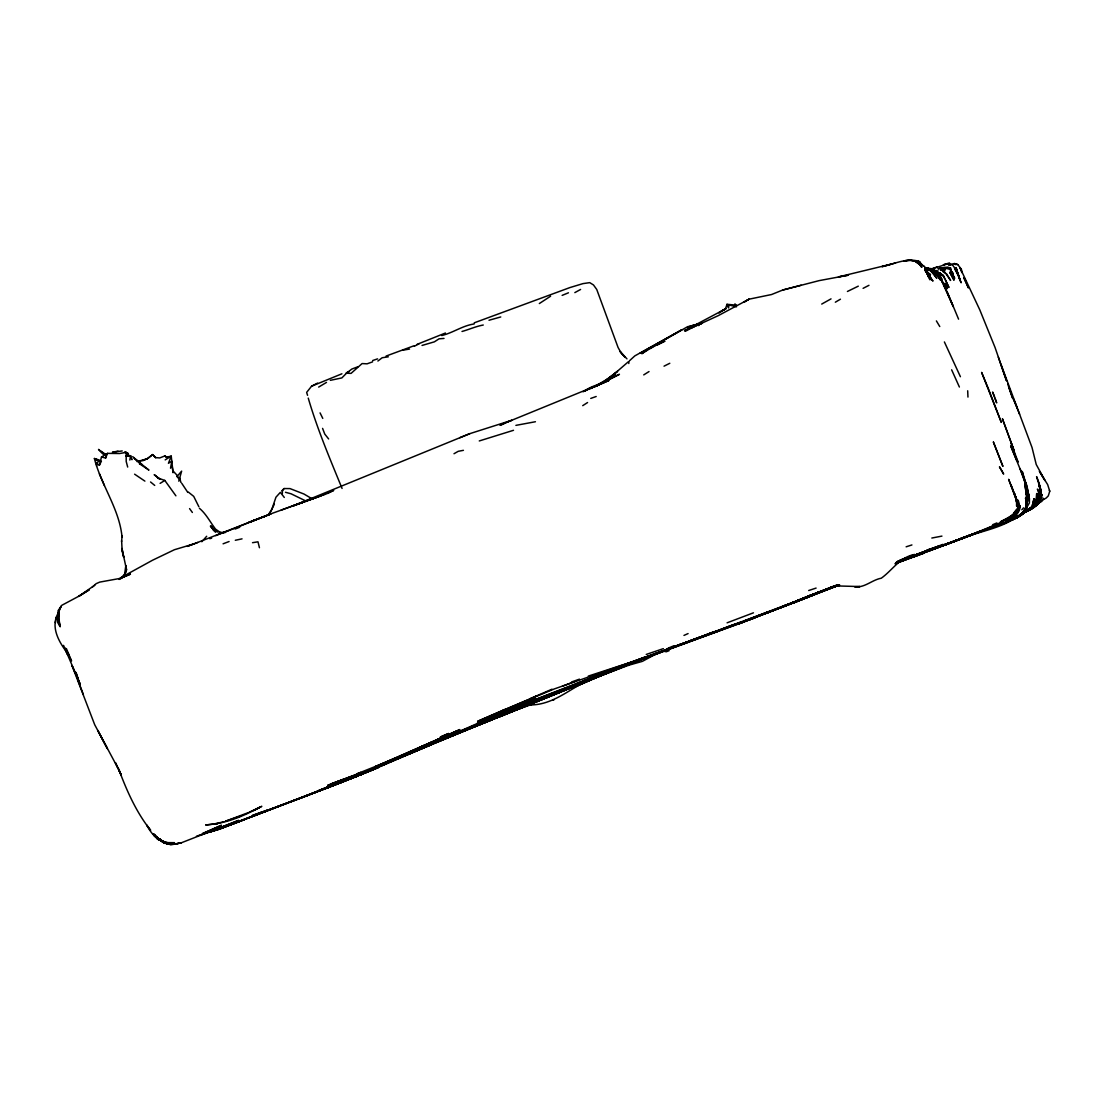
<?xml version="1.0" encoding="UTF-8"?>
<svg xmlns="http://www.w3.org/2000/svg" width="1105" height="1105" viewBox="0 0 1105 1105"><rect width="100%" height="100%" fill="white"/><g stroke="black" fill="none" stroke-linecap="round" stroke-linejoin="round"><path stroke-width="1.5" d="M1026.034 502.126L1026.048 499.363M1019.059 507.596L1018.064 511.228L1018.561 505.924L1018.064 511.228L1013.768 515.786L1006.683 519.709L1014.901 514.806M58.924 611.839C49.186 627.074 59.698 643.455 69.311 655.541L65.14 648.29M1016.641 460.219L1010.661 445.812L1026.504 484.791L1029.418 499.059L1029.377 502.927L1026.462 508.093M1026.144 507.029L1026.904 496.49L1026.78 504.543L1026.904 496.49L1024.818 484.183L1026.504 495.606L1025.923 491.062M1015.315 512.458L1007.926 518.3L1000.315 521.919L1012.014 515.51L1017.843 510.054L1017.581 501.739L1008.63 479.308L1017.829 504.101L1017.981 511.325L1018.133 503.908L1018.534 510.027M1037.623 494.681L1037.512 500.772L1037.567 497.913C1035.647 504.322 1031.6 510.289 1024.736 511.988C1036.739 508.88 1044.708 497.153 1039.211 485.164L1040.993 497.858L1039.253 501.297L1034.404 506.629L1024.515 512.057L1032.415 508.051L1038.106 503.327L1039.902 495.841L1037.415 489.073C1043.12 498.314 1037.595 507.789 1027.788 510.317C1035.965 507.789 1042.208 500.662 1039.833 491.891L1040.468 498.479L1039.253 501.297L1040.772 494.695L1040.993 497.858L1040.634 489.695L1036.573 476.642C1040.634 486.214 1045.565 501.56 1033.12 507.278L1035.288 505.538M121.578 541.588L122.116 535.773L122.033 537.071C119.478 509.101 101.232 485.454 94.395 458.506L99.298 460.039M121.619 540.718L122.185 551.436L123.705 557.224L121.978 548.494L126.384 569.158M1026.78 504.543L1026.877 498.106L1025.371 509.737L1026.918 506.877L1025.744 509.474M282.314 493.493L282.466 490.717L284.04 488.548L289.993 488.59L303.944 494.018L312.646 499.129M1017.843 510.054L1017.94 504.557L1016.158 498.369L1018.492 509.529L1018.34 506.007M1025.91 508.328L1026.117 505.22L1025.288 510.855L1020.771 515.137L1023.492 513.632L1024.031 509.806M58.344 618.786L58.786 613.054L58.109 614.822L59.256 612.073M96.577 466.172L97.019 463.492L99.353 465.26L101.508 456.973L107.503 453.368L119.506 453.52L126.177 452.415L128.346 453.616L124.464 452.194L126.177 452.415L126.205 461.476L127.683 467.056M1027.622 501.711L1028.147 495.178L1026.269 508.176M628.773 363.504L628.952 361.335M101.508 456.973L105.624 458.064L105.887 455.108M918.117 262.507L921.708 267.203L918.117 262.507L918.269 261.125C906.072 257.796 893.807 264.178 882.011 266.678L895.492 262.962M1040.496 497.416L1040.634 489.695L1040.8 494.046M1038.065 503.065L1033.009 507.361L1040.192 500.178L1041.131 493.258L1038.893 483.23L1040.938 494.17M728.568 307.977L728.982 304.98L736.51 306.817M950.038 272.811L953.919 279.966L950.038 272.811L950.908 269.289L948.836 267.976L939.844 267.976L949.913 268.819L953.187 273.819L951.129 271.057M1040.164 495.358L1039.101 501.946L1034.404 506.629L1027.788 510.317L1034.404 506.629M58.786 613.054L57.515 622.184L60.181 626.784L59.421 624.629M172.256 466.987L173.071 472.705L171.234 456.13L166.095 457.249L164.935 455.895L159.742 457.94L155.736 457.608L152.642 454.583L147.2 458.768L142.683 460.633L148.222 458.133L152.642 454.583L155.708 457.802M129.838 460.067L130.625 455.688L125.873 456.185L130.625 455.688L131.978 459.68L130.639 457.498M170.515 468.216L171.8 461.186L168.443 463.271L171.234 456.13L165.184 459.887M59.104 611.742L58.247 616.314L58.054 610.734L61.742 605.333L79.974 595.609L89.174 589.849L78.621 596.382L94.768 585.208M1019.003 510.924L1020.039 505.538L1019.418 510.109M1027.001 504.129L1026.697 501.49L1026.946 507.085L1024.901 511.656L1027.111 506.201L1026.186 496.767L1027.001 504.129L1026.946 501.532L1025.205 510.717L1016.641 517.43L1024.556 512.734M56.438 616.991L55.319 622.557M945.079 270.214L945.383 268.736M1025.371 509.737L1026.421 505.841M178.789 481.186L181.648 471.117L177.021 476.462L178.913 478.866M1025.205 510.717L1026.559 505.772M1039.888 498.838L1039.17 492.057C1043.576 503.604 1031.048 509.543 1022.318 512.831M1044.446 479.736L1039.404 471.352L1047.664 484.612L1049.75 491.228L1048.272 495.924L1046.159 498.051L1037.871 502.637M1041.242 497.485L1042.208 494.529L1038.52 502.927L1041.242 497.485L1037.623 502.582M59.117 611.397L57.709 615.568L58.841 612.488M725.363 309.124L727.021 304.289L735.792 305.118L734.756 304.027L736.496 305.325M1025.219 511.505L1027.111 506.201L1025.551 510.966L1020.91 515.262L1025.219 511.505L1026.946 507.085M1039.322 500.703L1040.109 498.507M58.966 611.369L58.427 618.69L60.043 625.996L58.109 613.689L61.037 606.3L59.946 608.91M1037.567 497.913L1035.233 504.322L1030.951 508.3M1024.722 509.985L1026.269 505.897M105.624 458.064L107.503 453.368M1035.288 503.466L1036.38 501.118L1036.697 493.59L1036.38 501.118L1031.725 508.3L1020.965 513.866M274.358 504.17L268.998 514.902L269.44 514.336M1038.272 501.877L1039.764 498.908M99.353 465.26L101.425 461.144M1040.468 498.479L1037.277 504.474L1026.835 510.703M1037.346 503.659L1039.777 499.156L1039.902 495.841L1038.603 502.761L1031.352 508.576L1038.106 503.327L1039.736 496.601L1038.465 492.913L1039.377 499.681L1038.603 502.761L1033.534 507.14L1038.603 502.761L1039.612 495.482L1038.921 502.361L1034.004 506.85M267.714 515.51L271.789 509.529L275.946 497.209L280.325 492.374L284.303 497.443M1024.597 510.248L1026.918 506.877M372.62 361.846L367.095 363.821L362.081 363.573L351.059 373.393L346.528 373.2L341.873 377.91L330.34 380.341M919.567 261.871L922.344 264.993M942.123 270.67L943.007 269.523L950.618 280.463L946.405 273.598M956.612 540.497C978.878 530.607 1007.097 528.618 1024.404 510.524M1036.034 505.303L1040.192 500.178M201.814 541.74L206.676 536.27M121.094 578.246L125.252 573.398L126.647 569.434L124.464 575.415L125.818 565.594L126.384 568.895M1016.78 509.585L1013.81 513.107L1017.788 508.01L1018.147 503.825L1010.978 484.708M1021.835 509.778L1023.548 507.858M341.901 373.794L311.569 386.211L306.624 392.413L307.563 395.314M1021.669 514.06L1024.211 511.353M281.803 490.882L284.04 488.548M1022.153 514.322L1011.282 520.275L1022.153 514.322L1019.901 516.09L1016.904 517.817L1022.125 513.535M1035.896 505.068L1037.54 503.369M1023.423 512.319L1017.125 517.499L1003.865 523.48M629.629 360.631L634.836 355.879L681.854 329.787L640.03 353.338L654.036 345.796M92.212 587.238L96.176 583.647L99.74 582.1L119.147 578.578L152.504 560.249L174.41 549.724L194.093 543.84L271.029 513.77L319.718 496.242L310.104 499.736M628.262 361.832L610.015 377.62L603.8 382.026L617.585 371.294L602.86 382.413L611.88 376.791M1023.451 512.803L1019.874 516.049L1013.326 519.53L1020.039 515.704M1035.247 505.358L1031.835 508.341L1027.319 510.855L1032.056 507.085L1028.106 510.455L1022.429 513.314M1026.352 511.449L1030.813 507.596L1026.352 511.449L1029.763 509.585L1031.435 507.319L1025.247 512.085L1031.808 508.079L1025.758 511.767M1034.777 506.297L1037.567 503.921M1028.368 510.275L1033.355 506.145M1034.404 506.131L1031.725 508.3L1035.081 505.91M1033.12 507.278L1035.15 505.662M346.528 373.2L351.749 369.098L357.868 366.763M539.337 303.543L550.594 296.209M1035.274 505.689L1028.769 510.192L1037.305 503.783L1038.921 500.399L1038.424 493.852L1038.921 500.399L1035.344 505.91L1027.885 510.441M95.748 463.644L99.381 460.84L94.395 458.506L97.019 460.564M377.896 361.031L382.178 357.744L388.311 356.818M1024.197 512.692L1017.125 517.499L998.064 525.345L1012.594 519.654M1033.009 507.361L1035.385 505.593M326.5 382.413L318.654 387.082M1019.031 515.524L1002.484 524.074L980.411 531.505L988.146 528.756M1016.78 514.557C988.312 529.488 957.648 540.511 926.957 550.124L939.858 545.911M1015.412 514.101L1011.365 516.85L1016.711 512.527M1031.504 508.507L1036.96 504.888M948.808 265.518L952.772 264.219L949.43 264.427M218.624 533.314L220.13 532.334L225.282 532.555M612.75 375.976L615.582 374.153M582.722 405.659L587.57 402.538M1008.727 518.494L1013.755 515.593M643.732 374.899L649.022 371.556M160.101 483.382L164.811 480.44L175.902 495.827M584.849 390.908C592.252 385.051 602.087 384.568 609.698 378.863L596.507 386.046M1016.241 515.11L1010.757 517.983M724.839 309.22L718.83 312.867L725.792 308.737L695.045 325.063M1036.545 505.151L1024.528 511.684M386.833 763.5L336.763 784.136L510.634 711.095L499.764 716.579L471.545 727.822L490.095 720.515L476.365 725.819M1038.962 502.015L1043.521 499.28L1042.761 497.844M835.339 302.204L840.449 299.193M120.556 578.688L126.578 575.194L119.133 579.421M650.016 348.738L659.989 342.937L648.594 348.821L641.77 353.724L648.787 349.36M1011.144 517.292L1013.755 515.773M592.584 387.593L611.327 376.888M454.003 453.727L458.244 451.31L463.423 450.329M821.719 304.068L831.029 298.875M651.757 347.025L662.199 341.196M1038.507 503.258L1042.015 501.269M665.265 339.456L687.572 326.707L701.827 323.53L697.49 324.373M900.368 560.428L914.526 554.475C899.774 557.196 892.495 570.194 881.293 578.205C871.969 579.863 864.635 588.122 854.607 586.755L859.939 586.562L837.328 585.94L839.482 585.346L829.524 588.067L833.073 586.741L812.12 594.739M690.929 328.213L718.195 315.671L749.08 299.179L771.539 294.538L782.713 290.035L819.206 280.615L848.474 275.159L838.474 276.899L890.796 264.233M685.252 331.334L700.004 323.627L696.924 324.829M574.835 292.618L580.595 289.455M595.65 386.336L599.863 384.029L595.429 386.432M847.425 291.471L858.295 286.154M366.404 772.298L360.009 774.937L414.955 751.041L356.39 776.428L300.229 798.197L344.249 781.401M726.109 308.516L721.676 310.919L724.756 309.469M1009.031 518.273L1013.561 515.828M1013.326 519.53L1022.387 513.728L1019.432 516.118L1006.696 521.988M583.081 391.778L587.017 389.692M317.577 383.09L311.569 386.211M414.416 346.224L419.071 343.807M597.335 385.465L603.371 382.358M863.102 288.336L868.958 285.325M327.453 493.576L333.724 490.385L321.293 495.62L325.906 494.115M596.272 385.921L602.087 382.965M664.036 366.169L669.796 363.283M1027.319 510.855L1033.147 505.261L1034.708 499.087C1034.39 506.242 1029.169 511.353 1022.553 513.259M599.076 384.789L619.435 374.291L593.44 387.054L597.764 385.438M604.449 381.736L597.474 385.162L602.294 382.938M436.834 740.599L411.212 752.588M585.07 390.908L587.694 389.637M906.735 557.707L898.172 561.81L904.677 558.577M693.636 326.32L684.437 330.644L691.661 327.246M505.759 422.718L608.869 380.576L596.507 385.631M501.048 425.066L504.861 423.27M248.998 812.313L261.816 806.319L253.57 810.559L260.034 807.12C245.351 815.2 229.495 822.01 212.768 824.247L223.763 821.802M593.841 387.137L602.184 383.297L592.252 387.468L604.78 382.233M400.701 756.704L426.585 744.991L379.775 765.627L422.994 746.842L391.902 760.475M507.527 712.932L533.024 703.982L525.593 705.805L531.712 704.534L529.033 704.907C549.779 705.529 565.677 692.448 582.625 683.028L610.292 671.453L572.031 687.241L618.054 668.249L611.839 670.804M588.772 389.443L592.57 387.717M409.375 752.118L457.746 730.736L375.12 766.732L396.46 757.657M553.163 700.1L554.296 699.576M1006.973 519.654L1013.948 516.505L1018.258 512.499L1019.376 507.085L1018.23 500.22L1019.376 509.806M654.643 654.215L535.207 699.658L499.446 714.548L523.328 704.299L408.643 753.651L485.509 719.921M683.967 635.416L688.084 633.579M236.387 822.327L219.867 828.501L322.812 789.55L398.076 758.113M412.869 751.69L398.27 758.21L414.582 750.944M456.103 734.148L467.608 729.383L346.197 780.489L378.172 767.574L360.865 774.757M1002.484 524.074L1012.346 519.682M336.763 784.136L367.896 770.931M435.674 740.35L459.901 729.562L386.474 761.994L356.625 773.983L360.783 772.34M348.503 779.329L368.752 770.489L327.978 787.423M508.259 709.631L489.57 717.849L527.237 701.261L514.612 706.786M420.37 748.403L416.074 750.281L427.138 745.571M620.844 667.586L628.22 664.354M833.322 586.493L792.768 603.385M529.751 698.83L552.03 689.188M420.383 747.104L452.926 733.181L421.958 746.4M394.375 758.969L379.333 765.53L421.046 747.367M415.798 750.392L420.218 748.458M491.573 717.173L477.056 723.513L535.732 698.65L524.502 703.346M504.709 709.479L477.664 721.289L537.016 695.846L534.171 697.02M409.278 752.353L412.206 751.082M619.366 668.235L518.659 708.554L550.345 695.832M366.363 771.608L389.485 761.58M502.444 710.584L554.42 688.898L622.571 665.127M608.993 672.02L619.076 667.682M366.598 771.235L308.958 794.813L371.363 770.323M502.927 712.766L513.853 708.07M490.454 720.046L484.501 722.435L502.319 715.474L387.178 762.809L466.13 729.314L448.105 736.869M387.178 762.809L409.914 753.071M598.33 676.398L605.83 673.359L572.224 688.097L615.858 669.064M346.279 372.786L349.263 371.515M393.021 760.42L414.955 751.041M795.31 601.507L782.823 606.852L795.351 601.728L794.44 602.087M978.878 532.085L944.209 545.331L979.817 531.823L948.408 543.494L974.914 533.397M416.986 344.401L445.426 333.019M429.182 744.811L459.998 731.759L426.641 745.861M414.444 751.441L428.395 745.543M406.875 754.95L431.116 744.701L368.227 771.677M501.145 715.087L505.04 713.429M312.964 793.376L363.738 772.74M599.103 676.274L641.798 659.243L613.165 670.707M1009.666 517.9L1002.857 520.69M694.037 325.588L698.388 323.765L694.175 325.271M590.263 680.1L540.677 699.893L622.944 666.619L500.234 716.579L520.124 708.346L493.673 718.167L495.178 717.532M437.842 741.842L467.608 729.383M517.292 709.548L647.143 657.005M799.896 599.835L810.656 595.319L796.885 601.092L813.984 594.034M992.622 524.737L996.89 522.941M493.673 718.167L498.037 716.344M487.457 720.75L447.401 737.132L560.608 691.647L509.225 712.587L540.773 699.589M518.065 709.106L537.279 701.109M643.179 658.663L647.337 656.923M798.335 600.236L807.423 596.465M236.194 817.617L240.655 816.098L225.31 821.277L247.575 812.907M290.518 801.885L301.734 797.686L218.983 829.303L208.61 832.41M579.531 684.133L592.321 678.829M668.014 648.221L674.064 645.707M751.455 619.132L754.812 617.736L739.19 623.69L839.068 585.084M513.507 430.301L479.266 440.95M428.712 744.894L459.238 732.27M390.162 761.442L394.886 759.48M994.141 525.317L965.162 537.21M515.413 707.407L581.465 681.454M426.102 745.889L430.66 744.01M436.724 741.51L445.826 737.753M562.141 295.38L568.453 292.797M487.056 719.272L501.339 713.416M616.922 668.152L632.889 661.619M495.855 717.836L430.605 744.59M602.059 674.906L605.83 673.359M338.406 783.404L347.854 779.55L274.22 807.948M835.629 585.788L836.872 585.277L803.225 598.468M352.923 775.862L330.713 784.067L359.36 773.279L344 779.467M390.397 761.29L394.982 759.425L334.028 785.075L352.564 777.533M378.172 767.574L334.649 784.992M820.905 591.286L796.401 601.244L836.872 585.277M499.791 425.135L511.684 420.314L469.846 433.643L293.308 505.786L323.572 494.681L309.151 500.068M531.56 703.484L463.423 730.667M258.846 813.888L224.881 826.885L205.116 832.99L233.431 823.639L282.839 804.592L247.672 818.156M499.764 716.372L443.865 739.19L547.693 697.158M462.014 331.472C469.28 329.442 475.896 326.348 483.258 325.022M459.818 437.704L469.846 433.643M204.48 833.363L212.464 830.145M471.766 727.173L505.593 713.65L464.832 729.438M323.641 789.426L362.412 773.942L283.253 804.495M223.5 532.734L253.832 520.566M218.983 829.303L210.406 831.816L224.55 827.065L220.903 828.515M326.845 788.031L358.172 775.434M814.551 594.49L801.498 599.725L839.579 584.821L826.913 589.669M899.636 560.649L903.172 559.227L897.219 561.589M441.751 335.547C453.174 332.757 462.443 325.685 474.156 323.958M476.835 725.101L487.595 720.792M588.647 680.376L554.489 694.009L572.031 687.006M447.456 737.132L487.498 721.137M618.883 668.442L590.484 679.727L628.786 665.155L628.013 665.431L642.392 661.356L658.649 652.599L651.011 655.638L661.273 651.577M489.032 720.529L504.322 714.424M518.977 708.581L559.282 692.586M215.751 535.635L227.727 530.87M663.345 648.649L646.232 654.45M687.973 641.577L671.343 648.193L689.147 641.411L614.2 669.326L630.03 663.608M780.337 607.695L795.351 601.728L785.061 605.789M962.262 538.466L896.114 563.315M932.385 268.777L949.678 263.197L943.339 264.813L947.855 263.432M224.329 827.106L244.44 819.565L209.826 831.305M253.128 816.208L291.416 801.429M795.034 601.811L781.47 606.976L834.04 586.41L749.839 619.173L767.478 612.543L764.605 613.634M834.068 586.396L781.815 606.838L834.068 586.465M792.686 603.068L748.237 620.181L812.603 595.264M981.613 530.69L932.51 549.351M931.073 269.109L924.982 268.128L931.073 269.109L937.068 266.927M516.891 709.327L554.448 694.368L505.109 713.885M482.36 723.112L517.306 709.382M274.358 807.603L247.603 818.266L249.371 817.631M978.892 531.781L939.982 546.519L1001.337 523.508M611.548 671.301L636.121 661.633M447.401 737.159L454.818 734.245L447.345 737.132M789.523 603.662L743.762 620.913M795.78 601.217L838.156 584.932M833.515 586.272L815.531 593.399L837.659 584.918M794.619 602.322L837.162 585.788M263.708 812.064L283.792 804.178M584.863 680.556L595.526 676.412L575.525 684.133M615.54 669.685L682.116 644.063L672.475 647.489L638.234 660.776L754.812 617.736M496.822 717.117L504.474 714.134M911.1 556.561L942.938 544.364M973.132 534.102L944.927 544.668M234.522 823.349L239.813 821.277L222.216 827.673M357.26 776.235L300.229 798.197M812.244 594.697L837.728 584.821M784.799 605.637L792.824 602.529M796.028 601.272L800.849 599.407M797.064 601.341L767.878 612.653L770.144 611.839M781.125 607.515L809.716 596.424M634.919 661.743L648.304 656.632M693.015 640.03L712.49 632.516L683.277 643.828M835.96 586.272L838.985 585.111M986.254 529.405L1003.147 523.218L992.359 527.044M204.812 833.087L212.45 830.145M235.089 529.033L239.73 527.237M223.086 543.812L229.08 541.519M605.167 672.365L582.874 680.915M798.28 600.927L641.922 659.036L645.265 657.751M715.474 631.383L687.117 642.019M808.929 595.83L818.266 592.252M451.199 734.673L463.271 730.032M953.297 541.464L957.331 539.917L939.374 546.685M986.102 529.405L990.826 527.596L974.472 533.881M634.422 661.039L645.237 656.895M648.718 656.356L661.177 651.591M918.987 554.296L905.699 559.379L918.642 554.448M961.405 538.218L965.273 536.754M896.196 563.219L955.079 541.174M960.121 538.715L969.472 535.138M306.969 500.565L310.574 499.198L281.153 510.123M562.348 686.233L574.351 681.674M701.703 636.383L712.186 632.391M896.473 562.376L919.36 553.881L898.296 561.575M752.878 617.847L768.362 611.935L752.781 617.888L766.635 612.653M460.799 731.676L468.575 728.72M200.06 835.339L239.813 821.277M713.968 631.95L724.341 628.027M715.474 631.756L623.897 664.989L665.251 650.527L640.099 659.519M677.158 646.19L716.91 631.217M751.331 618.427L711.399 633.193M929.098 550.925L961.916 538.549M972.966 534.447L944.595 545.055M505.123 713.885L520.054 708.236M219.66 828.957L244.44 819.565M700.211 636.95L689.479 640.983L699.81 637.115M733.554 625.126L751.22 618.482M413.823 345.837L386.087 356.072M753.444 612.819L727.09 622.819M900.078 560.663L939.982 545.787L927.537 550.373M897.854 561.52L935.203 547.638M678.636 645.279L709.88 633.745M898.351 561.257L924.526 551.519M896.169 562.583L925.41 551.961L896.238 562.569L908.559 558.011M895.948 562.666L902.288 560.304M971.903 534.931L959.43 539.585L988.243 528.743M197.767 542.458L187.173 546.395L194.093 543.84M705.377 635.568L622.958 665.1M938.863 547.016L951.944 541.989M914.553 556.602L923.918 553.149L894.939 563.743M824.454 590.346L836.25 585.982L821.277 591.451L822.976 590.899M698.843 637.875L726.634 627.502L668.387 648.759M641.922 659.036L678.843 645.444M744.245 621.825L681.44 644.629M248.514 522.361L265.766 516.021L253.1 520.607M742.27 621.452L725.819 627.46L735.889 623.924M665.914 649.671L677.061 645.596M711.44 633.165L722.366 629.173M896.638 562.183L904.484 559.323M293.971 800.462L308.254 795.269M137.117 461.655L147.2 458.768M939.181 546.74L943.49 545.179M571.658 681.937L579.434 679.161M606.659 671.84L620.002 667.061M590.747 398.422L596.189 396.502M300.519 503.134L308.502 500.303M677.586 645.361L681.84 643.856L667.834 648.884L717.145 631.521L687.255 641.964M677.752 645.306L685.68 642.516M196.455 836.25L201.276 834.565M489.004 320.257L500.758 316.955M935.562 270.407L938.228 271.07M292.466 506.049L302.452 502.609M683.415 643.317L691.288 640.61M372.634 360.548L377.592 358.863M221.953 827.866L224.881 826.885M649.906 656.025L588.288 676.108M808.694 590.512L816.112 588.081M474.252 322.826L569.931 287.562L582.984 283.612L589.739 282.645L593.468 284.938L596.755 289.496L618.068 347.467L621.093 352.882L625.181 357.412L620.071 351.445L626.963 358.863M906.141 546.809L911.929 544.945M205.571 833.018L220.71 828.156M699.589 324.497L694.161 324.829L687.711 327.273L692.586 326.072M672.475 647.489L676.191 646.315M931.833 538.038L941.943 536.105M931.391 269.965L934.278 269.095M422.041 345.451L434.389 341.832L439.058 338.821L444.003 338.42M782.713 290.035L801.125 285.228M209.77 538.688L211.649 538.176M515.897 425.37L535.428 421.737M202.022 833.985L206.967 832.811M942.33 267.769L937.91 268.805L943.877 267.59L948.297 267.396L942.33 267.769L950.908 268.197L943.877 267.59L939.264 268.363M214.95 829.772L238.625 820.38L181.082 842.894L170.736 844.855L163.181 841.637M138.332 461.393L142.283 460.55M235.31 540.276L242.05 538.853M112.42 452.235L122.213 450.937M112.945 452.125L118.014 451.144M943.007 269.523L940.41 269.979L941.999 269.537L943.629 271.374L943.311 270.38L944.388 269.91M402.883 350.188L409.541 349.056M252.52 542.693L257.976 541.809L259.44 547.735M927.219 268.114L932.454 268.819L936.474 272.134M925.438 268.156L928.186 268.073M947.013 264.067L945.535 264.109L950.977 264.468M944.761 267.783L949.913 268.819L948.836 267.976M121.136 774.95L115.5 762.837L121.136 774.95L118.663 769.011C126.716 790.669 136.177 812.12 150.639 830.338L146.744 825.062C151.993 835.546 161.703 845.422 174.466 842.673L167.38 842.618L170.17 843.377L161.026 840.795L165.791 842.162M929.844 268.998L925.631 268.846M954.209 263.418L957.745 264.551L961.378 269.261L961.985 272.686L959.955 267.631L979.831 309.953L995.053 347.481L1006.517 380.811L998.34 357.15M933.338 269.399L925.7 268.529L931.073 270.242L934.526 272.673L928.062 268.777L932.675 270.504L938.504 276.333L929.747 268.791L932.675 270.504L926.487 268.46L931.515 271.208L926.487 268.46M105.514 454.266L102.903 454.017L98.525 449.39L106.384 455.964L105.514 454.266L100.887 451.172M925.299 268.584L929.94 269.855L936.833 278.294L932.952 272.811L928.255 268.943L924.899 268.335M694.161 324.829L698.94 325.505M953.698 263.805L957.745 264.551M662.13 650.859L666.246 651.77L669.091 650.693L666.467 649.16M924.857 270.338L927.648 271.029L924.857 270.145M168.236 843.737L173.734 844.261L181.082 842.894L173.734 844.261L165.46 842.811M285.491 492.291L291.016 493.769L306.707 501.408M139.244 463.699L141.993 464.487L139.686 463.769M918.269 261.125L919.774 261.581M165.791 842.797L170.391 844.289L162.918 841.361L164.272 842.314M157.849 477.982L164.811 480.44M139.99 464.128L148.94 470.095L134.188 458.299L140.901 463.617M163.388 841.596L167.338 843.695L173.292 844.289L163.871 842.853L159.341 839.579L167.477 843.875L161.206 841.098L158.885 838.985M156.841 837.328L161.482 840.795L158.126 838.944L154.479 834.344M164.162 842.272L158.94 839.372L153.277 833.764L158.347 838.64M161.482 840.795L156.882 837.12M159.479 839.248L163.54 841.554M925.355 270.849L930.548 274.744L925.161 270.532M134.603 474.183L144.893 481.117M217.423 532.099L210.364 526.146L215.516 532.265M177.021 476.462L179.714 478.244L180.944 482.484M952.234 264.578L955.756 269.427L961.143 282.769L959.085 277.825M942.979 271.692L945.548 273.405M164.935 455.895L167.325 457.636M159.341 839.579L164.424 843.253L171.054 844.082L164.272 842.756L158.982 838.681M936.847 272.493L932.938 269.62L938.311 273.004L940.424 276.83L941.778 279.33L937.51 272.327L944.968 286.844L944.057 285.118L953.325 306.734L939.305 275.725L943.173 283.253L939.927 276.402L941.985 281.526M220.13 532.334L215.503 529.088C210.13 522.043 206.304 514.101 199.425 508.3M159.465 839.469L167.477 843.723L162.131 841.485L156.344 836.734M923.076 265.904L920.907 264.247L924.567 266.402L928.863 277.562L925.479 269.938M159.493 478.783L154.203 474.639L159.797 479.28M188.389 492.112L193.72 496.38L198.872 506.739M150.542 481.973L154.728 485.427M926.183 272.244L932.979 281.084L926.667 272.134M132.71 456.655L139.644 462.636M159.783 838.736L162.062 840.891M925.327 270.173L931.501 279.827L928.449 273.819L926.197 270.573L929.54 275.628L925.286 270.352M954.9 263.764L955.825 264.703M126.177 452.415L129.976 456.42M173.319 471.241L177.007 475.205M925.382 270.49L930.451 277.065L926.764 272.355M328.627 438.947L324.76 434.058L322.577 428.381M940.106 276.139L938.546 274.151L941.543 278.75L937.441 271.982M926.197 270.573L927.427 272.272L925.382 268.888M189.577 508.604L192.367 512.471M181.773 483.341L187.781 492.388M954.568 268.625L959.237 277.286L957.275 271.968L959.237 277.286M951.06 271.112L952.98 273.971L951.93 271.996M213.845 530.179L211.11 525.952L213.721 530.593M1044.985 480.537L1036.228 464.473L1032.029 447.511L1000.978 364.388M936.391 320.906L939.775 326.555M65.209 648.414L71.549 660.97L66.369 648.566M938.905 275.656L940.507 278.488M953.339 275.974L954.679 278.35L950.286 269.192L952.662 274.786M951.64 369.802L959.389 387.026M117.779 767.795L94.712 724.742L71.963 665.472L80.251 684.409L65.526 649.961M944.72 278.515L943.145 275.463L939.098 272.755L943.642 276.112L939.595 272.838L943.352 275.67L948.933 287.466L945.507 280.035M320.063 412.883L322.771 418.394M1014.942 455.564L1018.092 462.152L1011.268 443.381L1014.57 454.045M960.411 376.708L944.388 341.942M927.109 273.653L929.844 279.772M1049.377 490.399L1049.75 491.228M994.514 396.502L992.566 392.04L996.669 402.897L995.053 398.104M99.395 473.81L104.409 485.551M958.574 319.165L947.04 291.458M63.551 645.375L67.225 654.188M78.344 681.233L83.386 694.548M1020.053 468.658L1026.752 487.526L1024.708 480.274L1028.548 496.186L1027.374 488.037L1022.222 471.393L1025.357 483.81L1024.805 480.924M1019.584 414.182L1013.244 398.629L1017.235 407.814M1009.017 387.841L1012.553 398.021L1007.732 384.043M1015.205 495.275L1017.788 508.01L1017.456 501.477L1017.691 504.626M80.071 684.644L75.927 672.365L78.027 678.636M959.043 276.761L960.121 280.242L955.991 267.548L956.889 271.554M342.08 488.465C329.912 458.796 317.232 428.892 308.254 398.104M727.021 304.289L727.518 306.872M1029.156 497.582L1028.341 493.175L1029.418 499.059M956.516 268.708L957.013 271.416M1024.777 481.034L1025.26 484.114M1028.548 496.186L1027.65 490.109L1027.83 491.49M179.714 478.244L179.866 480.067M967.69 390.783L967.966 397.082M1016.697 500.358L1016.655 506.104L1016.697 500.358L1014.224 492.802L1016.697 500.358M1039.736 496.601L1039.377 499.681L1035.896 505.427L1038.106 503.327L1039.736 496.601M1027.194 504.543L1025.551 510.966L1027.194 504.543L1025.537 498.134L1027.194 504.543M1033.99 498.866L1032.374 505.33L1033.99 498.866M746.248 300.671L743.927 302.245L749.08 299.179L746.248 300.671M901.197 559.641L897.799 561.699L905.92 557.887L901.197 559.641M664.727 341.196L657.24 344.884L664.727 341.196M130.376 574.172L124.161 576.741L130.376 574.172M448.492 733.527L440.481 736.994L448.492 733.527M221.304 825.338L202.602 833.571L221.304 825.338M434.21 741.358L425.826 745.06L441.185 738.292L434.21 741.358M378.504 765.641L374.954 767.188L393.629 759.149L378.504 765.641M347.688 778.928L318.461 790.655L347.688 778.928M811.181 594.987L795.945 601.272L811.181 594.987M262.962 516.919L249.992 522.168L271.029 513.77L262.962 516.919M900.644 561.326L896.141 563.08L900.644 561.326M332.287 783.611L327.688 785.337L344.221 779.136L332.287 783.611M948.076 543.619L907.882 558.508L948.076 543.619M260.821 812.451L252.52 815.435L268.487 809.758L260.821 812.451M905.851 260.628L903.862 260.918L909.705 260.324L908.959 260.241L914.954 261.139L919.913 264.689L914.954 261.139L910.755 260.214L905.851 260.628M217.354 823.667L205.889 824.965L217.354 823.667M163.609 841.872L157.09 838.612L163.609 841.872M155.695 837.01L153.775 835.214L158.719 839.924L155.695 837.01M938.905 277.7L936.778 274.454L940.134 279.841L938.905 277.7M1002.332 471.655L999.459 466.835L1003.644 474.1L1002.332 471.655M107.365 748.596L97.765 730.433L107.365 748.596M946.322 286.043L944.886 283.322L947.427 288.612L946.322 286.043M965.549 281.14L963.781 277.673L968.422 287.922L965.549 281.14M1002.829 466.2L993.409 442.097L1002.829 466.2M988.146 388.131L981.613 372.385L1001.31 422.372L988.146 388.131M1011.227 442.774L1002.428 418.795L1014.155 450.826L1011.227 442.774M1016.103 498.687L1015.661 496.794L1016.904 503.134L1016.103 498.687"/></g></svg>
